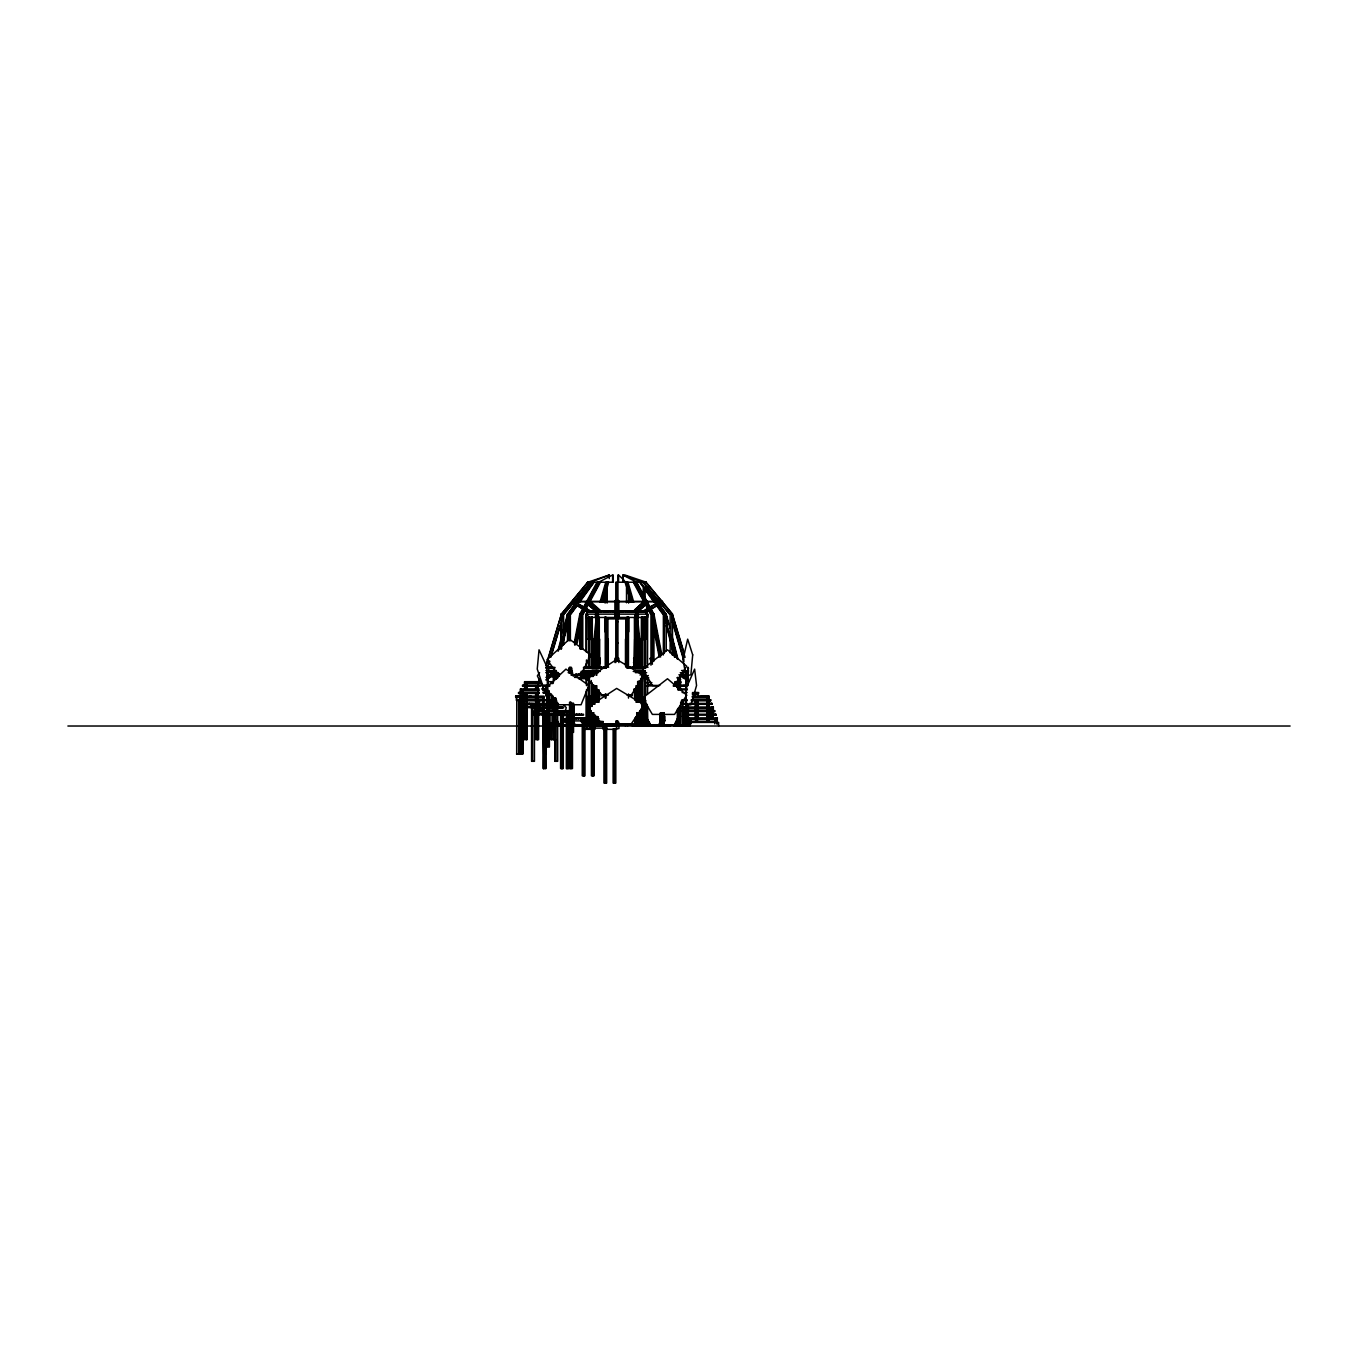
<?xml version="1.0" encoding="UTF-8"?>
<svg xmlns="http://www.w3.org/2000/svg" width="1358" height="1358" viewBox="0 0 1358 1358"><rect width="100%" height="100%" fill="white"/><g stroke="black" fill="none" stroke-linecap="round" stroke-linejoin="round"><path stroke-width="1.5" d="M596.569 621.76L596.586 617.941M598.572 617.941L598.148 625.631M579.781 617.941L579.815 614.139L597.028 582.226M580.46 621.76L580.511 614.139L597.724 582.226M580.681 621.76L580.749 614.139L597.961 582.226M575.639 643.047L577.252 643.047L581.377 621.76L581.428 614.139L598.64 582.226L612.611 574.977L612.611 582.226M562.891 639.177L567.423 621.76L567.508 614.139L590.696 582.226L609.504 574.977M568.034 621.76L562.993 641.112L567.882 621.76L567.967 614.139L564.775 626.378M568.068 617.941L568.119 614.139L568.119 618.213M561.109 617.941L561.312 614.139L587.674 582.226M550.941 657.136L561.431 621.76L561.516 614.139L587.895 582.226L609.267 574.977L609.267 578.61M537.242 697.995L539.041 678.762L546.663 695.16L547.529 710.557M593.446 644.761L596.179 618.213M592.716 659.156L596.824 620.25M593.31 657L593.735 652.926M594.583 644.761L595.415 636.579M592.733 667.202L596.417 631.436M593.022 667.202L596.705 631.436M593.87 667.202L596.349 643.047L595.5 643.047M574.281 642.707L579.815 614.139L583.21 614.139L600.423 582.226M574.587 644.761L580.511 614.139L580.511 648.835M574.807 644.761L580.749 614.139L580.749 648.835M575.503 644.761L581.428 614.139L581.428 648.835M576.335 643.047L577.082 639.177M577.829 635.306L579.696 625.631M576.556 643.047L579.934 625.631M595.551 667.202L596.926 660.277M599.37 662.229L600.151 658.307L599.302 658.307M599.54 665.658L600.151 658.307M638.583 722.303L640.636 716.209M640.246 718.178L638.99 724.663M639.533 726.021L640.331 721.998M641.791 720.453L640.687 726.021L637.87 718.603M557.934 650.872L561.652 636.579M562.721 632.505L567.508 614.139L570.954 614.139L577.048 605.736M558.376 650.872L561.72 638.633M566.439 622.303L568.561 614.139M560.294 649.09L561.346 645.067M562.925 643.047L568.493 621.76M600.032 602.171L605.753 582.226M600.881 602.171L606.703 582.226M601.17 602.171L603.461 594.193M604.599 590.204L606.313 584.212M601.832 602.171L604.683 592.19M605.838 588.201L607.552 582.226M602.103 602.171L604.972 592.19M606.109 588.201L607.824 582.226M602.952 602.171L605.244 594.193M606.398 590.204L608.69 582.226M546.001 665.25L561.363 614.139L561.516 648.835M546.357 665.25L561.516 614.139M547.749 667.202L549.532 661.176M551.161 655.133L560.073 625.631M547.8 667.202L549.735 661.176M562.925 718.586L564.045 714.936M565.166 711.286L566.286 707.637L563.57 704.683M591.273 671.854L593.684 675.062M594.583 722.1L596.773 716.209L596.756 725.121M593.819 726.021L596.569 718.603M595.381 726.021L598.352 718.178M598.895 718.603L596.128 726.021L596.094 716.803M597.707 726.021L599.184 721.998M658.953 726.021L662.585 716.209L658.257 726.021L658.172 724.663M659.835 726.021L661.906 720.436L661.821 713.357M660.531 726.021L661.906 720.436M663.06 723.559L664.911 720.436L664.911 716.209M663.162 725.121L664.911 720.436M571.888 675.249L581.122 674.841L590.781 654.879L569.426 639.16L547.036 659.649L558.902 675.809M590.56 716.735L591.273 716.209L589.644 719.485M588.031 726.021L590.051 721.998M588.489 726.021L590.492 721.998M673.687 726.021L678.321 716.735M674.128 726.021L678.219 717.856M675.181 726.021L680.545 716.209L675.639 726.021M676.25 726.021L676.624 724.663L676.861 726.021M677.744 726.021L680.086 720.436M595.415 611.117L585.536 602.239L587.114 600.609M582.276 614.139L588.014 603.495M597.724 611.117L587.844 602.239L589.423 600.609L601.119 611.117M589.932 599.947L599.489 582.226M582.514 614.139L588.252 603.495M590.17 599.947L599.727 582.226L597.809 582.48M586.469 678.677L586.911 677.897L580.036 673.874M586.69 719.485L588.71 716.209L584.891 722.931M585.536 726.021L587.827 721.998M682.242 726.021L687.98 716.209L687.81 720.436L684.653 726.021M682.395 726.021L687.98 716.209M674.553 685.451L686.673 666.201L667.491 649.82L642.657 669.036L652.366 685.451L659.784 685.451M539.584 672.583L537.344 675.86L544.202 689.864M537.344 704.819L539.584 701.526M569.189 612.458L590.085 583.906M569.783 612.458L572.227 609.097M577.116 602.375L583.21 593.972M569.902 614.139L575.996 605.736M578.44 602.375L593.09 582.226M576.607 605.736L570.343 614.139L570.394 640.67M578.898 602.375L593.684 582.226M579.493 602.375L594.142 582.226M563.876 614.139L573.093 602.969M575.741 599.778L590.238 582.226M564.028 614.139L590.611 582.226L587.522 582.48M634.305 610.862L644.592 601.424L618.807 601.424M635.9 609.759L644.643 601.679L618.858 601.679M634.78 609.81L645.016 600.609L632.505 612.017M636.41 609.81L645.186 601.917M635.34 611.117L645.916 602.239L636.036 611.117M638.345 611.117L648.224 602.239L646.646 600.609M573.195 676.25L575.877 673.84M574.553 677.472L578.593 673.857M640.076 675.062L643.879 671.633M641.689 675.062L644.099 671.854M642.385 675.062L645.067 672.634M553.674 679.9L553.215 677.455L559.004 673.602M559.462 673.602L553.215 677.455M553.215 679.9L559.445 675.758M554.726 679.9L557.832 677.829M645.525 610.065L659.411 601.679L646.748 601.679M642.962 611.117L661.057 600.609M656.05 603.75L661.584 600.609L662.942 602.239L647.817 611.117M647.121 611.117L662.263 602.239M546.901 676.505L553.487 672.634M547.053 676.505L554.013 672.634M545.933 677.455L554.166 672.634M550.652 675.792L556.067 672.617M547.41 677.897L555.999 672.855M547.019 678.864L557.798 672.634M545.78 679.9L558.325 672.634L545.78 672.634M648.343 675.537L645.203 677.455M648.751 677.829L645.203 679.9M587.522 582.226L613.188 582.226L613.188 574.977M617.941 582.226L617.024 582.226L617.024 661.091M572.855 600.609L590.781 611.117M577.337 600.609L576.148 602.239M589.423 600.609L591.664 603.241M615.819 600.609L614.919 600.609L614.885 612.017M617.941 600.609L618.841 600.609L618.875 612.017M574.485 601.424L587.148 601.424M589.168 601.424L614.953 601.424M646.612 601.424L659.275 601.424M587.012 601.679L574.349 601.679L589.966 611.117L589.779 612.017M589.117 601.679L614.902 601.679M585.536 602.239L596.094 611.117M614.919 602.239L615.819 602.239M617.941 602.239L618.841 602.239M648.224 602.239L637.547 612.017M599.455 610.862L590.713 602.765L599.37 610.862L614.987 610.862M618.773 610.862L634.39 610.862M585.943 611.117L615.904 611.117M616.888 611.117L647.291 611.117M586.843 612.017L646.917 612.017M561.16 618.213L561.16 614.139L564.232 614.139M661.838 654.963L653.945 614.139L650.55 614.139L633.337 582.226M669.969 628.414L666.252 614.139L662.806 614.139L656.695 605.736M586.113 615.038L588.354 615.038M596.128 615.038L598.42 615.038M617.058 615.038L617.975 615.038M634.712 615.038L637.683 615.038M614.699 617.449L585.96 617.449L585.96 614.139L647.817 614.139L647.647 617.449M615.853 617.449L614.953 617.449L614.699 614.139M617.364 617.449L647.291 617.449M606.024 617.907L614.546 617.907M617.364 617.907L627.719 617.907M606.024 618.348L614.546 618.348M617.364 618.348L627.719 618.348M606.024 618.807L616.379 618.807M617.364 618.807L627.719 618.807M579.764 621.76L581.377 621.76M617.024 621.76L617.941 621.76M635.103 582.226L652.315 614.139L652.383 621.76L653.996 621.76L653.945 614.139L636.732 582.226L622.762 574.977L622.762 582.226M665.878 621.76L670.36 637.241M607.247 631.725L604.955 631.725L604.955 617.262M626.513 631.725L628.805 631.725L628.805 617.262M643.251 631.725L645.084 631.725M588.184 639.16L589.44 639.16M591.273 639.16L593.123 639.16L593.123 668.119M597.452 639.16L599.659 639.16L599.659 668.119M605.991 639.16L608.282 639.16L608.282 666.048M627.769 639.16L625.478 639.16L625.478 666.048M634.678 639.16L634.101 668.119M642.47 639.16L640.636 639.16L640.636 668.119M644.32 639.16L645.576 639.16M594.38 643.047L595.228 643.047M617.024 643.047L617.941 643.047M637.394 643.047L638.243 643.047M638.532 643.047L639.38 643.047M656.508 643.047L658.121 643.047M671.429 643.047L675.554 657.136M615.819 658.307L614.919 658.307L614.919 662.534M617.941 658.307L618.841 658.307L618.841 662.551M634.526 667.202L633.609 662.534L634.458 658.307M650.957 662.534L650.261 658.307L652.536 662.551M599.302 662.534L600.151 662.534M633.609 662.534L634.458 662.534M545.78 667.202L553.368 667.202L553.521 668.119M608.656 667.202L583.617 667.202L583.448 668.119L605.838 668.119M625.817 667.202L648.072 667.202M545.78 668.119L554.641 668.119L554.726 667.202L554.573 668.119M645.814 668.119L643.828 667.202M688.506 668.119L687.657 672.634L687.81 670.529M569.545 669.019L571.158 669.019M592.02 670.224L598.522 670.224M635.238 670.224L641.723 670.224M545.933 670.529L556.271 670.529M571.854 670.529L572.55 672.634L571.158 672.634M582.514 670.529L598.471 670.529M635.289 670.529L645.254 670.529M681.546 670.529L685.62 670.529M688.506 670.529L688.336 672.634M556.627 671.429L548.683 671.429L548.7 667.202M581.037 671.429L600.321 671.429M633.218 671.429L645.22 671.429M583.601 671.735L587.963 671.735M568.153 672.634L569.545 672.634M581.139 672.634L598.471 672.634M635.289 672.634L646.646 672.634M681.546 672.634L686.622 672.634M576.216 674.451L580.341 674.451L580.341 675.35M575.605 675.35L581.886 675.35M589.287 675.503L593.429 675.503M589.287 676.403L593.429 676.403M575.605 677.455L586.079 677.455M588.54 677.455L580.477 672.634M642.47 677.455L642.47 679.9M680.086 677.455L680.545 679.9L676.98 677.829M687.98 677.455L681.393 673.602C692.665 678.27 688.829 683.668 678.966 674.705M555.49 678.677L556.542 678.677M578.559 678.677L587.522 678.677M686.265 678.677L680.935 674.722M642.504 680.324L640.789 680.324L640.772 702.256M638.379 681.241L642.504 681.241M540.824 681.682L524.544 681.682L524.697 689.728L524.748 683.498M548.988 681.682L553.826 681.682M674.824 681.682L681.037 681.682L681.037 682.599L674.671 682.599M524.544 682.599L539.516 682.599M646.238 682.599L651.857 682.599M524.544 683.498L539.16 683.498M550.975 683.498L553.062 683.498M674.671 683.498L678.813 683.498M679.068 683.498L680.426 683.498M647.664 684.704L652.451 684.704M540.467 685.298L522.507 685.298L522.507 686.214L540.467 686.214M542.725 685.451L547.749 685.451L546.663 666.201L539.041 649.82L537.242 669.036L542.725 685.451L549.82 685.298M637.564 685.162L639.754 685.162M673.33 685.298L685.977 685.298M526.955 685.909L539.33 685.909M637.564 686.062L639.754 686.062M646.238 685.909L658.647 685.909M674.671 685.909L678.813 685.909M544.898 686.214L549.82 686.214M673.33 686.214L685.977 686.214M539.16 688.93L520.403 688.93L520.64 754.063M541.553 688.93L547.308 688.93M678.661 688.93L687.386 688.93M520.403 689.83L538.871 689.83M542.945 689.83L547.019 689.83M678.661 689.83L687.386 689.83M520.538 690.73L539.228 690.73M542.945 690.73L549.209 690.73L549.209 703.206M539.279 692.546L518.501 692.546L518.501 693.446L539.279 693.446M542.928 692.546L549.056 692.546M682.14 692.546L687.165 692.546M692.478 692.546L698.674 692.546L698.674 693.446L692.359 693.446M522.949 693.14L539.228 693.14M543.302 693.14L549.583 693.14M547.002 693.446L549.056 693.446M692.359 694.345L698.114 694.345L698.114 693.446M605.464 694.804L601.475 694.804L601.475 695.703L605.464 695.703M628.296 694.804L632.285 694.804L632.285 695.703L628.296 695.703M548.581 695.109L552.18 695.109M608.418 695.109L602.205 695.109L587.097 678.694L616.668 659.462L644.133 675.86L631.147 695.109L627.023 695.109M544.083 696.162L515.65 696.162L515.65 697.061L544.083 697.061M692.359 696.162L709.216 696.162L709.216 720.012M692.359 696.773L696.501 696.773M549.056 697.061L549.056 700.389M588.184 697.061L589.44 697.061M591.273 697.061L593.123 697.061M597.452 697.061L599.659 697.061L599.659 692.936M634.678 697.061L634.101 688.795M642.47 697.061L640.636 697.061L640.636 678.457M644.32 697.061L645.203 697.061M692.359 697.061L709.216 697.061M520.029 697.978L544.083 697.978M692.546 697.978L709.216 697.978L708.995 720.012L708.791 696.162M520.776 699.183L519.825 699.183L519.876 696.162M521.099 699.777L552.044 699.777L552.044 700.677L521.099 700.677M682.327 699.777L687.233 699.777M691.239 699.777L710.828 699.777L710.828 700.677L691.239 700.677M543.37 700.389L516.38 700.389L516.312 696.162M681.58 700.389L686.435 700.389M691.918 700.389L708.842 700.389M643.471 700.677L645.525 700.677M681.478 700.677L687.233 700.677M527.125 703.393L558.07 703.393L558.07 704.31L521.099 704.31M682.378 703.393L687.284 703.393M689.694 703.393L712.084 703.393L712.084 704.31L682.378 704.31M531.572 705.209L557.697 705.209M531.861 706.415L525.325 706.415L525.325 704.31M532.625 707.026L563.57 707.026L563.57 707.925L532.625 707.925M521.099 707.62L556.644 707.62M680.697 707.925L713.34 707.925M684.33 708.825L713.205 708.825M538.651 710.641L572.482 710.641M684.704 710.641L714.834 710.641L714.834 711.541L684.704 711.541M680.697 711.236L712.848 711.236M532.625 711.541L572.482 711.541M543.098 712.441L548.326 712.441M560.599 712.441L572.482 712.441M562.025 713.646L536.868 713.646L536.868 711.541M547.749 714.41L545.254 714.41L545.526 768.543M562.568 714.257L583.533 714.257L583.533 715.157L562.568 715.157M687.165 714.257L716.09 714.257L716.09 715.157L687.165 715.157M532.625 714.868L561.906 714.868M562.568 714.868L570.496 714.868M545.933 716.209L551.518 726.021M568.849 716.209L569.732 716.735M643.471 716.209L642.47 716.209L644.592 720.453M645.203 716.209L650.788 726.021M688.336 716.209L682.768 726.021L682.768 699.981M594.872 717.873L573.908 717.873L573.908 718.772M687.623 717.873L717.347 717.873L717.228 723.899M562.568 718.772L594.872 718.772M684.704 718.772L717.347 718.772M582.259 719.689L594.159 719.689M688.557 719.689L717.228 719.689M634.678 720.436L636.053 726.021L636.036 716.803M639.788 720.436L640.636 720.436M645.712 726.021L642.47 720.436L645.271 726.021L645.203 672.244M582.531 720.894L564.928 720.894L564.928 718.772M584.246 721.488L603.224 721.488M562.568 722.1L573.331 722.1M592.173 722.1L581.411 722.1L581.411 718.772M684.704 722.1L684.856 718.772M690.373 722.1L714.817 722.1M716.701 722.1L716.566 717.873L716.515 718.772M584.246 722.405L603.224 722.405M615.293 723.763L600.457 723.763L600.457 724.663M619.299 723.763L633.286 723.763L633.286 724.663M548.581 724.052L553.979 724.052M557.612 724.052L561.244 724.052M547.478 724.663L567.967 724.663M572.736 724.663L686.265 725.121M545.577 725.121L567.967 725.121M569.545 725.121L571.599 725.121M572.601 725.121L688.336 725.121M67.9 726.021L1290.1 726.021M603.937 726.92L606.653 726.92M604.582 728.126L586.588 728.126L586.469 689.796M614.801 728.584L618.942 728.584L618.942 724.663M584.246 729.331L595.008 729.331L595.008 726.021M572.176 732.352L573.534 732.352L573.534 726.123M524.544 739.584L526.989 739.584L526.989 693.887M550.975 714.664L550.975 739.584L555.863 739.584M520.538 746.832L520.742 690.73M516.532 754.063L518.977 754.063L518.773 700.049M543.726 754.063L542.962 714.597M544.337 754.063L546.171 754.063M646.289 582.48L643.352 582.226L669.884 614.139M636.172 582.48L634.254 582.226L636.172 585.773M624.85 574.977L646.238 582.226L618.586 582.226L618.586 574.977L624.527 580.766M641.995 582.226L623.203 574.977L623.203 582.226M586.622 611.117L571.497 602.239L586.469 611.117M680.273 672.634L685.213 675.537M681.546 674.875L686.707 677.897M681.105 675.656L686.724 678.864M586.537 676.505L581.445 673.602L586.147 676.793M581.139 674.722L586.554 677.897M579.849 674.705L588.71 679.9L578.898 674.451M579.17 674.705L588.031 679.9M677.421 677.829L680.545 679.9M585.094 672.634L587.997 674.57M584.042 672.634L586.928 674.57M583.584 672.634L587.929 675.537M582.972 672.617L586.147 674.722M597.503 608.486L600.44 611.117M590.034 603.241L598.81 611.117M588.54 602.239L598.42 611.117M591.681 672.634L594.38 675.062M588.54 670.852L593.259 675.079M588.252 671.633L593.412 676.267M592.716 676.267L588.676 672.634L588.863 670.529M646.018 582.226L672.6 614.139L669.511 614.139L643.149 582.226L666.252 614.139L666.32 621.76M645.865 582.226L672.227 614.139L685.06 657.374M646.272 587.267L657.255 602.375M659.682 605.736L665.793 614.139M646.119 587.267L655.88 600.694M659.547 605.736L665.641 614.139M645.661 587.267L650.55 593.972M659.088 605.736L662.755 610.777M640.67 582.226L655.32 602.375M657.764 605.736L663.858 614.139L663.96 652.926M640.059 582.226L654.862 602.375M657.153 605.736L663.4 614.139M639.618 582.226L654.267 602.375M646.9 718.28L651.297 726.021L647.426 719.485M648.224 726.021L645.05 720.436L648.377 726.021L648.343 724.663M546.188 717.856L550.992 726.021M549.107 726.021L545.78 720.436L548.955 726.021M545.407 720.436L548.581 726.021M636.036 582.226L653.249 614.139L661.142 654.963M635.799 582.226L653.011 614.139L660.922 654.963M644.337 600.609L645.22 602.239M638.09 589.304L645.729 603.495M647.647 607.043L651.467 614.139M634.033 582.226L651.246 614.139M645.373 721.115L642.928 716.209L642.928 720.436M643.064 719.485L645.508 724.391M643.845 725.121L643.862 700.185L644.218 726.021M557.629 721.115L560.073 726.021M557.765 722.303L559.615 726.021M556.118 721.115L553.215 716.209L558.121 726.021M555.999 725.121L553.215 720.436L555.999 726.021M538.192 706.567L539.907 710.064M541.621 713.561L544.202 718.806M650.261 658.307L652.451 664.198M637.021 718.178L639.941 726.021L639.924 710.574M635.561 718.603L638.362 726.021M634.712 718.178L637.615 726.021M635.255 721.998L636.41 725.121M572.041 716.735L575.486 726.021M572.431 721.998L573.925 726.021M537.853 699.811L539.075 703.461M540.297 707.111L541.503 710.76M672.397 614.139L684.262 653.453M672.685 621.76L683.787 659.156M684.008 661.176L672.329 621.76L672.227 614.139L672.227 654.963M628.007 582.226L633.728 602.171M627.056 582.226L632.879 602.171M632.59 602.171L626.938 582.48L625.919 582.226L631.64 602.171M626.208 582.226L631.928 602.171M625.07 582.226L626.785 588.201M627.939 592.19L630.791 602.171M671.565 634.542L677.965 659.037M677.506 659.037L671.65 636.579L677.353 659.037M666.252 618.213L667.847 624.341M671.582 638.633L673.178 644.761M666.727 625.631L670.411 639.177M671.803 645.067L675.096 657.136M666.286 625.631L670.326 641.112M671.344 645.067L674.502 657.136M637.666 660.277L639.228 668.119L639.295 667.202M637.598 664.096L638.379 668.119M633.609 658.307L634.797 664.401M594.736 720.13L593.972 716.209L593.225 716.735M660.616 657L652.315 614.139L652.315 661.091M653.3 621.76L657.051 641.112M657.425 643.047L659.377 653.113M653.079 621.76L656.814 641.112M657.187 643.047L659.139 653.113M652.383 621.76L659.224 657.136M637.581 618.213L641.146 652.926M637.581 625.631L641.655 665.199M637.564 626.378L638.192 632.505M639.041 640.67L639.89 648.835M640.925 659.037L641.349 663.128M637.496 628.414L637.921 632.505M638.973 642.707L639.601 648.835M640.653 659.037L641.078 663.128M637.937 637.241L641.027 667.202M637.649 637.241L640.738 667.202M639.584 657L640.212 663.128M637.598 645.067L639.89 667.202M653.283 619.859L653.249 614.139L653.249 661.091M653.062 619.859L653.011 614.139L653.011 661.091M718.637 726.021L718.637 722.405L688.71 722.405L688.862 726.021L688.829 717.873M716.99 717.873L716.854 723.899M716.141 717.873L716.141 718.772M715.259 714.257L715.31 715.157M715.14 719.689L714.766 723.899M714.885 714.257L714.885 715.157M714.461 710.641L714.41 711.541M714.002 710.641L714.053 711.541M713.578 710.641L713.629 711.541M713.205 718.382L713.34 707.026L683.634 707.026L683.634 707.925M712.933 707.026L712.984 707.925M713.001 708.825L713.052 718.382L712.695 707.925M712.56 707.026L712.509 707.925M712.135 707.026L712.135 707.925M711.303 703.393L711.253 704.31M710.879 703.393L710.879 704.31M711.134 708.825L710.981 718.382M710.76 708.825L710.76 718.382M710.472 699.777L710.421 700.677M709.623 699.777L709.572 700.677M708.418 696.162L708.418 697.061M707.586 696.162L707.586 697.061M706.924 697.978L707.128 720.012M706.805 696.162L706.805 697.061M706.771 697.978L706.771 720.012M706.533 696.162L706.533 697.061M706.058 696.162L706.058 697.061M705.753 696.162L705.753 697.061M705.006 696.162L705.006 697.061M704.395 696.162L704.395 697.061M703.342 696.162L703.342 697.061M702.765 696.162L702.765 697.061M701.713 696.162L701.713 697.061M701.254 696.162L701.254 697.061M699.964 696.162L699.964 697.061M698.351 696.162L698.351 697.061M698.114 696.162L698.114 697.061M698.114 700.677L698.114 719.689M697.418 700.677L697.418 719.689M697.061 692.546L697.061 693.446M697.197 700.677L697.197 719.689M696.841 692.546L696.841 693.446M696.756 700.677L696.756 719.689M696.06 700.677L696.06 719.689M695.839 700.677L695.839 719.689M695.381 696.162L695.381 697.061M695.211 692.546L695.211 693.446M695.177 696.162L695.177 697.061M695.143 700.677L695.143 719.689M694.99 692.546L694.99 693.446M694.311 696.162L694.311 697.061M690.781 719.689L690.781 723.899M690.577 719.689L690.628 723.899M690.119 722.405L690.119 726.021M688.336 681.478L687.98 667.202L687.98 685.637M688.336 704.344L688.336 726.021M688.133 704.344L687.98 726.021M686.265 671.09L686.265 693.955M686.265 698.097L686.265 720.962M686.045 671.09L686.113 693.955M686.113 698.097L686.045 720.962M685.892 671.09L685.892 693.955M685.892 698.097L685.79 726.021M685.535 710.641L685.484 711.541M685.06 710.641L685.111 711.541M684.839 707.026L684.704 724.103M684.415 707.026L684.483 724.103M684.126 685.298L684.126 686.214M684.042 707.026L684.177 711.236M683.889 685.298L683.889 686.214M683.583 703.393L683.583 704.31M683.21 703.393L683.159 704.31M682.412 699.981L682.565 724.018M682.056 685.298L682.276 686.214M680.697 701.984L680.697 726.021M680.426 682.599L680.426 689.219M680.494 705.99L680.324 726.021M680.086 675.249L680.086 689.796M680.086 706.415L680.086 716.803M680.086 720.962L680.086 726.021M679.73 683.498L679.73 689.219M678.253 677.336L678.253 689.796M678.253 708.486L678.253 723.033M677.812 677.336L677.812 689.796M677.812 708.486L677.812 723.033L677.659 710.574M677.659 681.478L677.659 687.725M677.201 681.478L677.201 687.725M677.455 709.131L677.201 723.033M677.235 725.121L677.235 726.021M675.011 725.121L675.011 726.021M674.57 724.663L674.654 726.021M672.448 622.303L672.6 654.963M670.156 614.139L670.156 652.926M670.309 725.121L670.309 726.021M669.256 724.663L669.256 726.021M668.425 724.663L668.374 726.021M667.406 724.663L667.321 726.021M666.965 724.663L666.812 726.021M666.252 614.139L666.252 650.872M666.439 725.121L666.439 726.021M664.588 725.121L664.588 726.021M664.418 614.139L664.418 652.926M664.215 712.644L664.215 726.021M663.807 614.139L663.807 652.926M663.366 614.139L663.366 654.963M663.519 712.644L663.485 725.121M663.281 712.644L663.281 725.121M662.585 712.644L662.585 726.021M661.923 712.644L662.161 725.121M661.244 712.644L661.193 726.021M660.905 713.357L660.905 719.689M660.497 713.357L660.497 723.899M660.209 713.357L660.209 723.899M659.801 713.357L659.801 723.899M659.207 725.121L659.207 726.021M656.966 724.663L656.966 726.021M656.389 726.021L656.321 724.663L656.016 726.021M655.524 724.663L655.507 726.021M655.133 724.663L655.337 726.021M654.25 724.663L654.183 726.021M653.945 614.139L653.945 622.303M653.945 628.414L653.945 661.091M653.809 725.121L653.894 726.021M651.993 725.121L651.993 726.021M650.957 614.139L650.957 665.165M651.161 724.663L650.94 726.021M650.092 724.663L650.041 726.021M648.717 725.121L648.717 726.021M648.258 682.599L648.258 684.704M647.647 614.139L647.494 664.028M647.647 677.336L647.494 693.955M647.494 706.415L647.647 723.033M647.291 614.139L647.291 666.065M647.443 677.336L647.291 693.955M647.291 704.344L647.426 726.021M647.138 614.139L647.138 617.449M647.087 725.121L647.087 726.021M646.9 611.117L646.917 614.139M646.544 611.117L646.544 612.017M646.17 611.117L646.119 612.017M645.848 611.117L645.967 614.139M645.763 611.117L645.763 612.017M645.576 700.185L645.576 726.021M645.356 700.185L645.457 725.121M645.084 598.64L645.084 588.303L643.251 588.303L643.251 594.515M645.22 617.075L645.203 668.119M644.795 611.117L644.795 612.017M644.643 611.117L644.643 612.017M644.626 724.663L644.422 726.021M644.303 588.303L644.303 602.782M644.32 611.117L644.32 612.017M644.286 617.075L644.32 668.119M644.32 672.244L644.201 725.121M644.031 588.303L644.031 594.515M644.031 598.64L644.031 602.782M643.981 611.117L643.981 612.017M643.828 617.075L643.828 639.533L643.692 631.368M643.59 611.117L643.59 612.017M643.539 667.202L643.539 668.119L630.231 668.119L630.231 667.202M643.251 598.64L643.251 602.782M643.437 611.117L643.268 612.017M643.251 700.185L643.352 726.021M643.234 631.368L643.234 639.533M643.251 700.677L643.251 719.689M642.453 617.075L642.47 668.119M642.47 676.386L642.47 726.021M642.232 611.117L642.385 612.017M641.859 617.075L642.011 668.119M642.028 679.407L641.91 726.021M641.689 639.16L641.553 668.119M641.689 676.386L641.689 697.061M641.74 726.021L641.417 708.486M641.4 617.075L641.282 668.119M641.417 680.528L641.417 704.344M641.01 611.117L641.18 612.017M641.044 681.478L641.044 702.256M641.044 710.574L641.248 725.121M640.772 710.574L640.942 725.121M640.229 724.663L640.297 726.021M639.957 611.117L639.957 612.017M639.924 681.478L640.093 702.256M639.805 611.117L639.805 612.017M639.788 681.478L639.788 702.256M639.788 712.644L639.788 720.962M639.007 667.202L639.007 668.119M638.888 681.478L638.888 702.256M638.888 712.644L638.888 720.962M638.345 614.139L638.345 617.449M637.649 614.139L637.683 668.119M637.649 681.478L637.649 702.256M637.649 712.644L637.734 726.021M636.987 615.038L637.021 668.119M636.953 685.637L636.953 702.256M636.953 712.644L637.004 725.121M636.461 611.117L636.478 614.139M636.749 667.202L636.749 668.119M636.732 685.637L636.732 702.256M636.732 712.644L636.715 725.121M636.07 614.139L636.07 668.119M636.036 685.637L636.036 702.256M635.374 614.139L635.374 617.449M634.475 611.117L634.475 612.017M634.712 617.075L634.763 668.119M634.678 688.795L634.678 700.185M634.678 720.962L634.678 726.021M634.458 618.213L634.475 668.119M634.458 724.663L634.373 726.021M633.728 689.983L633.728 690.883M633.456 611.117L633.456 612.017M633.168 725.121L633.168 726.021M632.489 667.202L632.489 668.119M632.404 724.663L632.387 726.021M632.217 611.117L632.217 612.017M632.2 667.202L632.2 668.119M630.231 611.117L630.231 612.017M629.942 611.117L629.942 612.017M629.942 667.202L629.942 668.119M629.382 694.804L629.382 695.703M628.805 602.782L628.805 588.303L626.513 588.303L626.513 602.782M628.499 588.303L628.499 602.782M628.465 617.075L628.465 668.119M628.499 693.955L628.499 698.097M627.956 611.117L627.956 612.017M627.736 617.075L627.769 668.119M627.685 611.117L627.685 612.017M627.6 619.112L627.464 668.119M627.583 724.663L627.566 726.021M627.328 619.112L627.328 639.533M626.887 617.075L626.887 668.119M626.598 619.112L626.598 664.028M626.479 619.112L626.479 664.028M625.749 619.112L625.749 664.028M625.699 611.117L625.699 612.017M625.665 724.663L625.461 726.021M625.393 611.117L625.393 612.017M623.407 611.117L623.407 612.017M623.118 611.117L623.118 612.017M621.132 611.117L621.132 612.017M620.861 611.117L620.861 612.017M619.095 614.139L619.095 617.449M618.841 614.139L618.841 617.449M618.841 722.303L618.841 726.021M617.941 574.977L617.941 661.176M617.941 720.962L617.941 726.021M617.024 720.962L617.024 725.121M616.719 661.091L616.719 582.226L615.819 582.226L615.819 662.551M616.719 720.962L616.719 725.121M616.532 725.121L616.668 729.331L603.088 729.331L603.088 726.021M615.819 720.962L615.819 726.021M615.819 729.008L615.819 783.023L613.12 783.023L613.12 729.008M614.97 729.008L615.106 783.023M614.919 725.121L614.919 726.021M614.699 729.008L614.699 783.023M614.563 725.121L614.563 726.021M614.274 725.121L614.274 726.021M614.257 729.008L614.257 783.023M613.969 729.008L613.969 783.023M612.899 611.117L612.899 612.017M612.611 611.117L612.611 612.017M612.288 725.121L612.288 726.021M612 725.121L612 726.021M610.625 611.117L610.625 612.017M610.353 611.117L610.353 612.017M610.014 725.121L610.014 726.021M609.742 725.121L609.742 726.021M608.367 611.117L608.367 612.017M608.435 724.663L608.299 726.021M608.078 611.117L608.078 612.017M607.926 619.112L607.926 664.028M607.756 725.121L607.756 726.021M607.467 725.121L607.467 726.021M607.247 602.782L607.247 588.303L604.955 588.303L604.955 602.782M607.077 619.112L607.077 639.533M606.941 588.303L606.941 602.782M606.805 619.112L606.805 639.533M606.771 726.021L606.771 729.331M606.636 725.121L606.636 726.021M606.653 729.008L606.653 783.023L603.937 783.023L603.937 726.021M606.296 639.16L606.296 668.119M606.092 611.117L606.092 612.017M606.075 617.075L605.991 668.119M606.109 693.955L605.991 698.097M606.109 724.663L605.923 783.023M605.787 611.117L605.787 612.017M605.787 726.92L605.787 783.023M605.481 725.121L605.481 726.021M605.515 726.92L605.515 783.023M605.261 588.303L605.261 602.782M605.227 617.075L605.227 668.119M605.261 693.955L605.261 698.097M605.074 726.92L605.074 783.023M604.785 726.92L604.785 783.023L604.666 729.008M604.649 725.121L604.649 726.021M604.378 694.804L604.378 695.703M604.378 725.121L604.378 726.021M603.801 611.117L603.801 612.017M603.852 667.202L603.852 668.119M603.512 611.117L603.512 612.017M603.563 667.202L603.563 668.119M603.308 723.763L603.308 724.663M602.392 725.121L602.392 726.021M602.103 725.121L602.103 726.021M601.543 611.117L601.543 612.017M601.577 667.202L601.577 668.119M601.255 611.117L601.255 612.017M601.305 667.202L601.305 668.119M600.949 721.488L600.949 722.405M600.677 721.488L600.677 722.405M600.592 725.121L600.592 726.021M600.287 611.117L600.287 612.017M599.964 724.663L600.117 726.021M599.846 611.117L599.846 612.017M599.829 725.121L599.829 726.021M599.268 611.117L599.268 612.017M599.302 618.213L599.302 640.67M599.319 667.202L599.319 668.119M599.302 724.663L599.37 726.021M599.099 617.075L599.031 668.119M599.082 689.796L599.082 702.256M599.082 720.962L599.082 726.021M598.572 618.213L598.572 640.67M598.691 721.488L598.691 722.405M598.623 724.663L598.606 726.021M598.42 614.139L598.42 668.119M598.386 691.867L598.386 700.185M598.386 720.962L598.352 725.121M598.182 615.038L598.182 668.119M598.148 689.796L598.148 702.256M598.148 716.803L598.148 720.962M597.893 612.017L597.741 668.119M597.724 689.796L597.724 702.256M597.724 716.803L597.724 720.962M597.86 725.121L597.86 726.021M597.605 724.663L597.571 726.021M597.282 611.117L597.282 614.139M597.062 615.038L597.045 668.119M597.028 689.796L597.028 702.256M597.028 716.803L597.028 720.962M596.824 615.038L596.773 668.119M596.773 670.529L596.79 675.249M596.79 685.637L596.79 702.256M596.468 662.534L596.468 658.307L594.532 668.119L594.498 667.202M596.417 721.488L596.417 722.405M596.213 611.117L596.213 612.017M596.128 614.139L596.128 668.119M596.077 670.529L596.094 675.249M596.094 685.637L596.094 702.256M595.432 614.139L595.432 617.449M595.619 724.663L595.585 726.021M595.16 611.117L595.16 612.017M595.296 721.488L595.296 722.405M595.008 611.117L595.008 612.017M594.787 667.202L594.787 668.119M594.872 685.637L594.872 704.344M594.872 714.732L594.872 720.962M594.159 718.772L594.159 775.774L591.443 775.774L591.273 710.574M593.802 611.117L593.955 612.017M594.006 685.162L593.836 704.344M593.836 712.644L593.836 718.874M593.667 685.637L593.667 704.344M593.514 726.021L593.514 728.126M593.429 719.689L593.429 775.774M593.123 684.653L592.988 704.344M592.988 712.644L592.988 718.874M593.039 721.488L593.039 722.405M592.699 696.026L592.699 704.344M592.699 712.644L592.699 716.803M592.886 717.873L592.886 718.772M592.512 667.202L592.512 668.119M592.326 696.026L592.326 704.344M592.326 712.644L592.326 718.874M592.58 719.689L592.58 775.774M592.309 617.075L592.224 668.119M592.054 682.599L592.258 704.344M592.258 712.644L592.258 716.803M592.173 718.772L592.173 775.774M591.85 726.021L591.884 712.644L591.664 725.121M591.545 611.117L591.545 612.017M591.375 611.117L591.375 612.017M591.256 617.075L591.273 668.119M591.273 672.244L591.273 676.386M591.273 680.528L591.273 706.415M591.053 721.488L591.053 722.405M590.764 721.488L590.764 722.405M590.492 611.117L590.492 612.017M590.611 717.873L590.611 718.772M590.39 724.663L590.204 728.126M590.17 611.117L590.323 612.017M590.255 667.202L590.255 668.119M590.34 717.873L590.34 718.772M589.881 617.075L590.034 639.533M589.966 667.202L589.966 668.119M589.898 696.026L589.898 716.803M589.898 726.021L589.898 728.126M589.593 696.026L589.593 716.803M589.423 611.117L589.423 612.017M589.423 617.075L589.44 668.119M589.44 672.244L589.338 726.021M589.117 611.117L588.965 612.017M589.066 639.16L589.066 668.119M589.066 672.244L589.066 676.386M589.066 680.528L589.066 697.061M588.778 721.488L588.778 722.405M588.557 617.075L588.557 653.826M588.54 657.781L588.557 668.119M588.54 671.09L588.54 726.021M588.184 617.075L588.354 639.533M588.184 696.026L588.235 716.803M588.354 717.873L588.354 718.772M588.184 720.962L588.184 726.021M587.912 611.117L587.912 612.017M587.98 667.202L587.98 668.119M588.065 717.873L588.065 718.772M587.691 667.202L587.691 668.119M587.216 611.117L587.216 612.017M586.843 611.117L586.843 614.139M586.911 726.021L586.911 728.126M586.469 614.139L586.469 651.789M586.469 659.954L586.469 668.119M586.469 671.09L586.469 685.637M586.113 614.139L586.113 651.789M586.113 664.028L586.317 668.119M586.096 671.09L586.317 683.566M586.317 691.867L586.266 718.874M586.232 721.488L586.232 722.405M586.333 725.121L586.333 726.021M586.079 717.873L586.079 718.772M585.705 667.202L585.705 668.119M585.79 717.873L585.79 718.772M585.434 667.202L585.434 668.119M584.975 719.689L584.975 775.774L582.259 775.774L582.259 718.772M584.959 717.873L584.959 718.772M584.246 718.772L584.246 775.774M583.838 719.689L583.838 775.774M583.821 717.873L583.821 718.772M583.397 719.689L583.397 775.774M583.108 719.689L583.108 775.774L582.989 721.76M582.786 614.139L582.786 648.835M582.972 717.873L582.972 718.772M582.701 717.873L582.701 718.772M582.107 614.139L581.869 648.835M581.767 725.121L581.767 726.021M581.547 714.257L581.547 715.157M581.258 714.257L581.258 715.157M580.715 717.873L580.715 718.772M580.426 717.873L580.426 718.772M579.815 614.139L579.815 618.213M579.815 624.341L579.815 648.835M579.51 724.663L579.577 726.021M579.272 714.257L579.272 715.157M579 714.257L579 715.157M578.491 674.451L578.729 675.35M578.44 717.873L578.44 718.772M578.236 724.663L578.236 726.021M578.168 717.873L578.168 718.772M577.659 724.663L577.727 726.021M577.439 724.663L577.371 726.021M576.878 674.451L576.878 675.35M577.014 714.257L577.014 715.157M576.794 726.021L576.624 725.121M576.658 674.451L576.658 675.35M576.726 714.257L576.726 715.157M576.182 717.873L576.182 718.772M575.894 717.873L575.894 718.772M575.588 724.663L575.605 726.021M574.74 714.257L574.74 715.157M574.553 725.121L574.553 726.021M574.468 714.257L574.468 715.157M573.959 704.344L573.959 725.121M573.534 703.257L573.534 719.893M573.263 704.344L573.263 718.874M572.838 703.257L572.838 719.893M572.838 726.123L572.838 732.352M572.618 703.257L572.618 719.893M572.618 726.123L572.618 732.352M572.516 704.344L572.482 768.543L569.766 768.543L569.766 712.441M571.854 672.634L571.854 668.119L568.849 668.119L568.849 672.634M571.752 712.441L571.752 768.543M571.65 714.257L571.65 715.157M571.158 675.249L571.158 667.202L569.545 667.202L569.545 673.178M571.158 702.256L571.158 710.574M571.362 714.257L571.362 715.157M570.903 712.441L570.903 768.543M570.615 712.441L570.615 768.543L570.462 702.256M570.462 669.019L570.462 673.178M570.241 669.019L570.241 673.178M570.241 702.256L570.241 710.574M570.241 714.732L570.241 725.121M569.783 614.139L569.936 640.67M569.545 702.256L569.545 710.574M569.545 714.732L569.545 726.021M569.341 614.139L569.341 640.67M569.375 714.257L569.223 768.543L566.337 768.543L566.337 714.529M569.087 714.257L569.087 715.157M568.781 714.529L568.629 768.543M568.119 622.303L568.119 640.67L567.967 614.139M567.508 614.139L567.508 640.67M567.406 714.529L567.406 768.543M567.118 714.257L566.948 768.543M566.829 714.257L566.795 768.543M565.573 725.121L565.386 726.021M565.234 718.772L565.234 720.894M564.843 714.257L564.843 715.157M564.555 714.257L564.555 715.157M564.487 724.663L564.487 726.021M563.604 614.139L563.604 644.761M563.231 614.139L563.451 644.761M563.298 712.441L563.298 768.543L560.599 768.543L560.599 710.641M562.518 707.026L562.365 707.925M562.568 710.641L562.45 768.543M562.161 712.441L562.161 768.543M561.72 712.441L561.72 768.543M561.312 614.139L561.363 618.213M561.363 624.341L561.312 648.835L561.16 624.341M561.448 712.441L561.312 768.543M560.107 707.026L560.107 707.925M560.311 710.641L560.311 711.541M559.954 707.026L559.954 707.925M559.734 711.541L559.734 714.868M559.173 724.663L559.106 726.021M558.749 707.026L558.902 707.925M558.732 725.121L558.732 726.021M558.325 710.641L558.325 711.541M557.697 704.31L557.697 761.312L554.811 761.312L554.726 698.097M557.018 703.393L557.018 704.31M556.865 703.393L556.865 704.31M556.542 700.185L556.542 704.344M555.948 673.178L555.948 677.336M555.948 698.097L555.863 761.312M555.66 703.393L555.812 704.31M555.778 724.663L555.609 726.021M555.49 673.178L555.49 677.336M555.49 698.097L555.422 761.312M555.167 725.053L555.167 739.584M554.607 703.393L554.454 704.31M554.251 698.046L554.268 716.803M554.251 720.894L554.251 739.584M554.115 698.097L554.115 716.803M554.115 720.962L554.115 725.121M553.674 698.097L553.674 726.021M553.419 698.046L553.419 710.506M553.419 714.664L553.419 739.584M553.215 670.529L553.215 672.634M553.062 681.682L553.062 682.599M553.062 695.958L553.215 710.506M553.062 714.664L553.266 739.584M552.757 670.529L552.757 672.634M552.757 681.682L552.757 682.599M552.316 667.202L552.163 668.119M552.197 703.393L552.197 704.31M552.231 710.641L552.231 711.541M551.993 681.682L551.993 682.599M551.654 710.641L551.654 711.541M551.348 693.887L550.975 710.506M551.348 739.584L551.348 722.965L551.127 739.584M549.905 667.202L549.905 668.119M550.143 710.641L550.041 711.541M549.752 667.202L549.752 668.119M549.786 699.777L549.634 700.677M549.413 692.818L549.413 703.206M549.056 746.832L549.26 707.348L549.413 746.832L546.968 746.832L546.968 726.055M548.632 692.546L548.683 693.446M548.615 710.641L548.53 711.541M548.259 692.546L548.208 693.446M547.987 725.121L547.987 726.021M547.851 671.09L547.698 725.121M547.495 671.09L547.495 685.637M547.495 689.796L547.614 726.021M547.223 699.777L547.223 700.677M547.342 726.055L547.138 746.832M546.968 690.73L546.968 703.206M546.968 707.348L546.968 719.825M545.984 714.529L545.984 768.543L543.098 768.543L543.285 697.978M545.78 685.637L545.78 696.026M545.78 712.644L545.712 754.063M545.577 685.637L545.627 693.955M545.356 710.641L545.356 711.541M545.254 724.985L545.254 754.063M544.541 710.641L544.609 714.868M544.337 706.279L544.303 711.541M544.151 710.641L544.151 768.543M543.726 697.978L543.879 710.438M543.472 710.641L543.472 711.541M542.962 702.12L542.962 710.438M542.64 711.541L542.64 714.868M542.266 710.641L542.266 711.541M542.131 710.641L542.131 711.541M541.061 710.641L540.908 711.541M539.856 710.641L539.703 711.541M539.449 681.682L539.449 682.599M538.583 681.682L538.753 682.599M538.617 702.188L538.617 739.584L535.646 739.584L535.646 693.887M538.379 681.682L538.515 682.599M538.498 707.026L538.498 707.925M537.921 685.569L537.921 689.728M537.921 693.887L537.921 739.584M537.683 685.569L537.683 689.728M537.683 693.887L537.683 739.584M537.259 681.682L537.259 682.599M537.208 696.162L537.208 697.061M537.293 707.026L537.293 707.925M536.902 681.682L536.902 682.599M537.004 685.569L537.004 689.728M537.004 693.887L537.004 739.584M536.682 681.682L536.682 682.599M536.529 696.162L536.529 697.061M536.054 696.162L536.054 697.061M536.24 707.026L536.087 707.925M535.646 681.682L535.646 682.599M535.646 685.569L535.646 689.728M535.408 681.682L535.408 682.599M535.052 681.682L535.052 682.599M535.035 707.026L535.035 707.925M534.882 707.026L534.882 707.925M534.458 705.209L534.458 761.312L531.572 761.312L531.572 704.31M533.796 681.682L533.796 682.599M533.83 707.026L533.83 707.925M533.677 707.026L533.677 707.925M532.998 703.393L532.998 704.31M533.083 711.541L533.083 714.868M532.506 681.682L532.506 682.599M532.625 704.31L532.625 761.312M532.166 705.209L532.166 761.312M532.047 681.682L532.047 682.599M531.793 703.393L531.946 704.31M532.013 705.209L532.013 761.312M530.978 681.682L530.978 682.599M531.182 696.162L531.182 697.061M531.114 704.31L531.114 707.62M530.418 681.682L530.418 682.599M530.418 696.162L530.418 697.061M529.976 696.162L529.976 697.061M529.535 703.393L529.535 704.31M529.348 681.682L529.348 682.599M529.382 703.393L529.382 704.31M529.111 696.162L529.111 697.061M528.754 681.682L528.754 682.599M528.33 703.393L528.177 704.31M527.99 681.682L527.99 682.599M527.685 681.682L527.685 682.599M527.21 681.682L527.21 682.599M526.989 683.498L526.989 689.728M526.938 681.682L526.938 682.599M526.785 683.498L526.836 689.728M526.785 693.887L526.836 739.584M526.632 683.498L526.632 689.728M526.632 693.887L526.632 739.584M526.157 681.682L526.157 682.599M525.919 699.777L525.919 700.677M526.106 704.31L526.106 706.415M525.767 699.777L525.767 700.677M525.325 681.682L525.325 682.599M525.071 696.162L525.071 697.061M524.918 681.682L524.969 682.599M524.748 693.887L524.748 739.584L524.544 693.887M523.713 685.298L523.764 686.214M523.356 699.777L523.509 700.677M523.017 696.162L523.017 697.061M522.864 685.298L522.915 686.214M522.83 690.73L522.915 754.063L520.029 754.063L520.029 696.162M522.626 690.73L522.474 754.063L522.321 697.978M522.151 699.777L522.151 700.677M521.54 704.31L521.54 707.62M521.099 696.162L521.099 754.063M520.776 688.93L520.776 689.83M520.182 692.546L520.114 693.446M519.707 692.546L519.758 693.446M519.333 692.546L519.333 693.446M519.588 697.061L519.588 700.389M519.282 692.546L519.282 693.446M518.858 692.546L518.909 693.446M518.824 696.162L518.824 697.061M518.62 700.049L518.62 754.063M518.45 696.162L518.45 697.061M518.077 696.162L518.026 697.061M517.856 696.162L517.653 697.061M517.602 696.162L517.483 697.061M517.194 696.162L517.245 697.061M516.821 696.162L516.957 697.061M516.77 696.162L516.685 754.063M516.125 696.162L516.023 697.061M515.751 696.162L515.887 697.061M686.163 688.336L685.926 704.751L690.967 704.751L696.552 685.501L694.634 669.121L686.163 688.336M692.699 654.879L690.866 674.841L685.926 675.809L683.023 659.649L687.674 639.16L692.699 654.879M588.846 685.501L581.071 704.751L558.902 704.751L545.458 688.336L565.947 669.121L588.846 685.501M686.673 695.16L674.553 714.41L652.366 714.41L642.657 697.995L667.491 678.762L686.673 695.16M644.133 704.819L631.147 724.052L602.205 724.052L587.097 707.637L616.668 688.421L644.133 704.819M644.473 675.503L643.268 676.403L644.473 675.503M668.459 624.341L666.32 616.176L668.306 624.341M715.717 715.157L715.717 714.257L715.666 715.157M711.728 704.31L711.728 703.393L711.677 704.31M710.047 700.677L710.047 699.777L709.996 700.677M645.576 639.533L645.576 617.075L645.373 639.533M638.752 612.017L638.752 611.117L638.6 612.017M592.75 612.017L592.75 611.117L592.597 612.017M591.867 639.533L591.867 617.075L591.715 639.533M591.884 706.415L591.884 696.026L591.732 706.415M579.951 726.021L579.951 725.121L579.866 726.021M561.312 707.925L561.312 707.026L561.16 707.925M551.11 668.119L551.11 667.202L550.958 668.119M548.581 700.677L548.581 699.777L548.428 700.677M543.709 768.543L543.709 712.441L543.556 768.543M530.74 704.31L530.74 703.393L530.588 704.31M524.171 686.214L524.171 685.298L524.12 686.214M523.339 686.214L523.339 685.298L523.288 686.214"/></g></svg>
